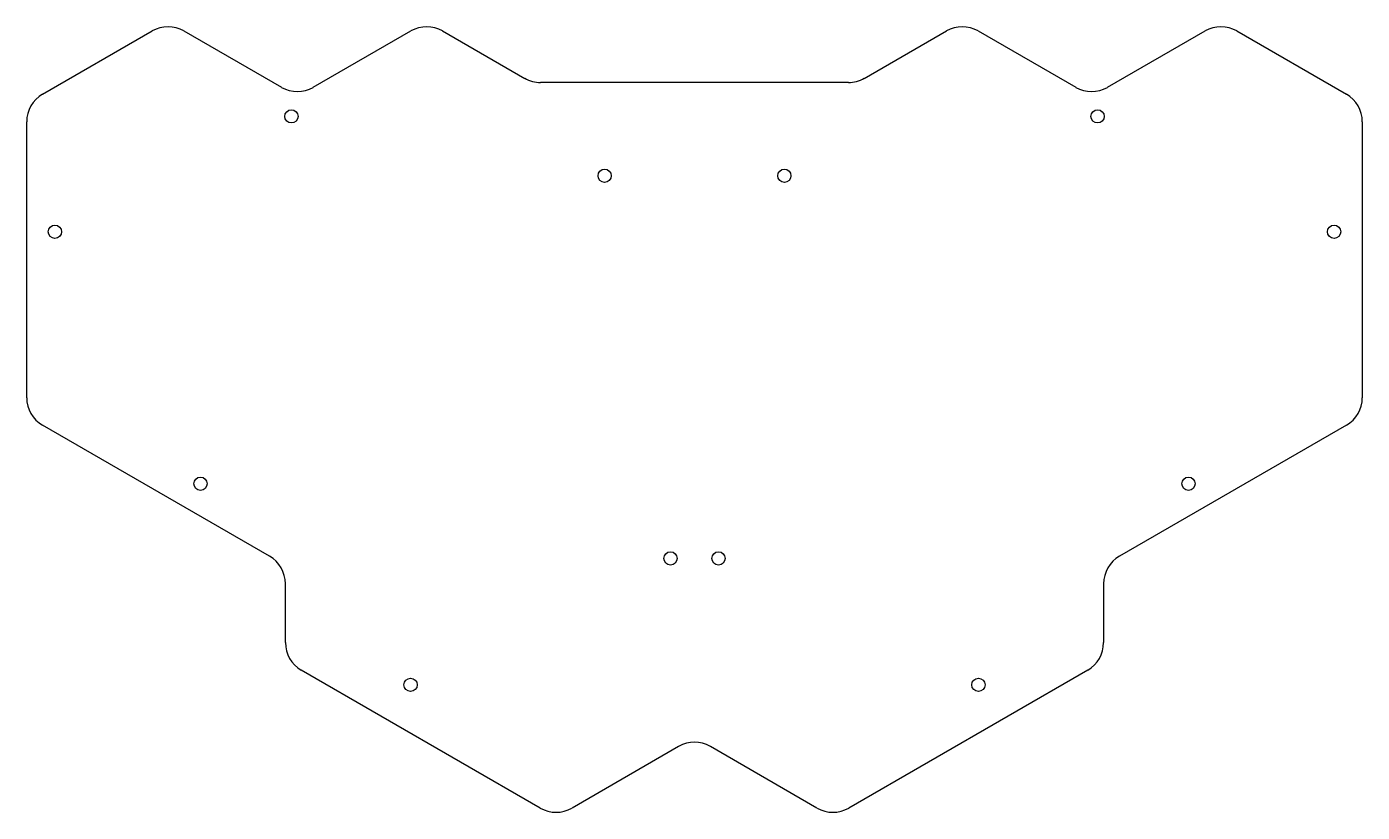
# Model space of a CAD drawing. Header units: millimetres. Extents: x 143 to 365, y -182 to -51.
import ezdxf

# ---------------------------------------------------------------- set-up
doc = ezdxf.new("R2010")
doc.units = ezdxf.units.MM

msp = doc.modelspace()

# ---------------------------------------------------------------- linework, layer by layer
for p, q in [((145.63, -62.26), (163.86, -51.73)), ((169.14, -51.73), (185.36, -61.1)), ((190.64, -61.1), (206.86, -51.73)), ((212.14, -51.73), (225.78, -59.61)), ((282.22, -59.61), (295.86, -51.73)), ((301.14, -51.73), (317.36, -61.1)), ((322.64, -61.1), (338.86, -51.73)), ((344.14, -51.73), (362.37, -62.26)), ((279.59, -60.31), (228.41, -60.31)), ((143, -112.7), (143, -66.82)), ((365, -66.82), (365, -112.7)), ((183.37, -139.05), (145.63, -117.26)), ((362.37, -117.26), (324.63, -139.05)), ((186, -153.4), (186, -143.61)), ((322, -143.61), (322, -153.4)), ((228.36, -180.91), (188.63, -157.97)), ((319.37, -157.97), (279.64, -180.91)), ((251.36, -170.67), (233.64, -180.91)), ((274.36, -180.91), (256.64, -170.67))]:
    msp.add_line(p, q)
for centre in [(187, -65.93), (321, -65.93), (239.06, -75.8), (268.94, -75.8), (147.69, -85.11), (360.31, -85.11), (171.88, -127), (336.12, -127), (250, -139.41), (258, -139.41), (206.81, -160.43), (301.19, -160.43)]:
    msp.add_circle(centre, 1.1)
for centre, start, end in [((166.5, -56.3), 59.9994, 120.0005), ((209.5, -56.3), 59.9994, 120.0006), ((298.5, -56.3), 59.9994, 120.0006), ((341.5, -56.3), 59.9995, 120.0006), ((228.41, -55.04), 239.9994, 270), ((279.59, -55.04), 270, 300.0006), ((188, -56.54), 239.9994, 300.0006), ((320, -56.54), 239.9994, 300.0006), ((148.27, -66.82), 120.0005, 180), ((359.73, -66.82), 0, 59.9995), ((148.27, -112.7), 180, 239.9994), ((359.73, -112.7), 300.0006, 0), ((180.73, -143.61), 0, 59.9994), ((327.27, -143.61), 120.0006, 180), ((191.27, -153.4), 180, 239.9994), ((316.73, -153.4), 300.0006, 0), ((254, -175.23), 59.9994, 120.0006), ((231, -176.34), 239.9994, 300.0006), ((277, -176.34), 239.9994, 300.0006)]:
    msp.add_arc(centre, 5.27, start, end)

doc.saveas('drawing.dxf')
